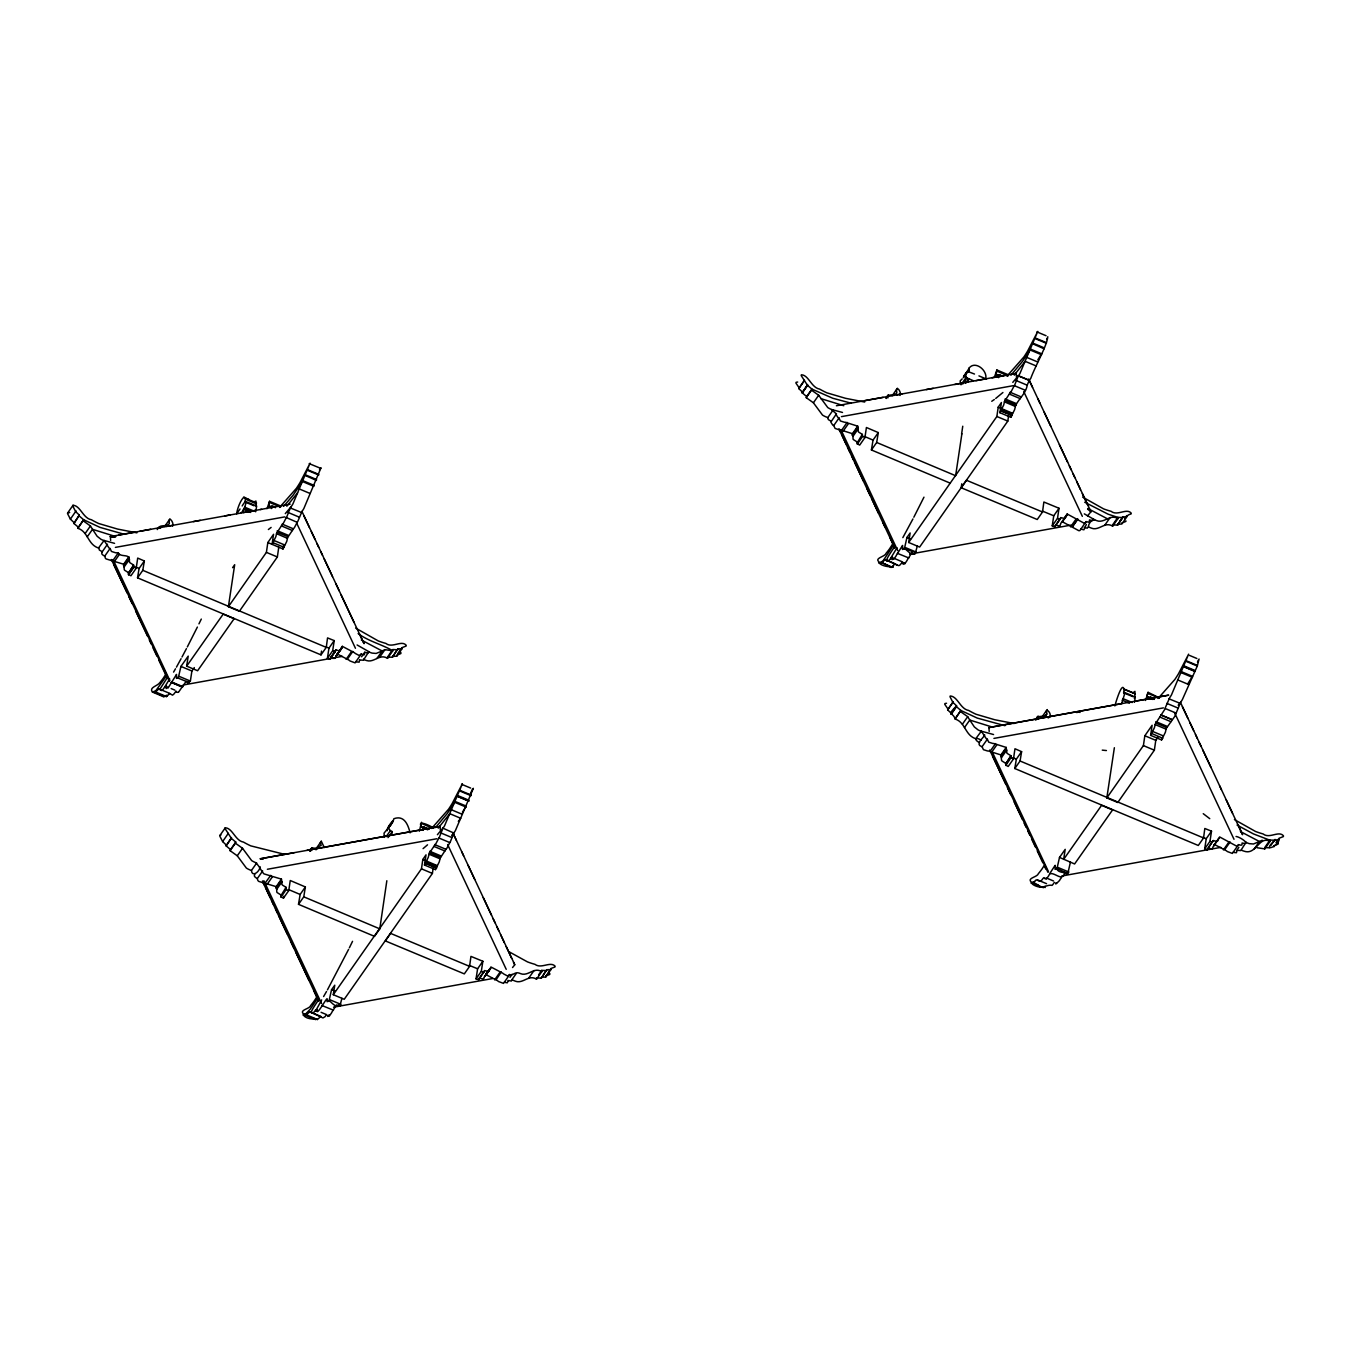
<?xml version="1.0" encoding="UTF-8"?>
<svg xmlns="http://www.w3.org/2000/svg" width="1351" height="1351" viewBox="0 0 1351 1351"><rect width="100%" height="100%" fill="white"/><g stroke="black" fill="none" stroke-linecap="round" stroke-linejoin="round"><path stroke-width="1.5" d="M319.478 469.895L321.031 467.733L303.874 508.483A14.878 3.496 -67.2 0 1 302.134 511.218L297.727 521.537A7.211 1.689 -67.2 0 1 297.271 522.161L294.298 527.853A18.678 4.391 -67.2 0 1 293.842 528.207L287.729 537.394A8.883 2.094 -67.2 0 0 287.459 538.222L286.834 541.126A13.071 3.074 -67.2 0 1 286.564 541.785L284.453 546.04M433.215 867.815L432.404 873.422L344.235 999.284L333.275 994.708L421.461 868.828L422.812 859.506L426.021 854.845L424.484 865.028L435.444 869.605L439.024 862.36A13.189 3.09 -67.3 0 0 439.311 861.702L439.869 859.304A14.912 3.496 -67.3 0 0 439.936 858.78A9.237 2.162 -67.3 0 1 440.105 858.223L446.37 848.681A18.83 4.425 -67.3 0 0 446.826 848.31L449.815 842.585A7.279 1.706 -67.3 0 0 450.271 841.96L453.852 833.043L442.908 828.163L439.328 837.367A7.279 1.706 -67.3 0 1 438.872 837.992L435.883 843.733A18.83 4.425 -67.3 0 1 435.41 844.088L429.263 853.342A8.967 2.111 -67.3 0 0 428.993 854.187L428.351 857.108A13.189 3.09 -67.3 0 1 428.081 857.767L426.038 861.82M516.116 973.699L511.911 979.711L513.718 980.522A14.878 9.829 35 0 0 517.281 981.687C524.104 982.549 529.356 974.544 536.533 979.188L536.465 977.904L541.346 978.124L546.767 969.714L550.955 969.545L550.803 968.566L554.94 966.978A1.942 1.283 35 0 0 555.025 966.066C550.245 961.085 541.16 969.207 534.945 964.327A64.223 42.405 35 0 1 527.481 961.895L509.479 951.999M1007.846 375.95L1007.829 374.582L996.886 369.988L996.126 374.835L997.004 376.068L999.149 374.599L998.609 377.655M1006.985 376.135L1023.94 356.9A64.848 15.233 -67.3 0 0 1027.604 351.108L1037.788 331.383L1019.87 373.619A15.266 3.58 -67.3 0 1 1018.418 375.781L1029.378 380.374L1018.299 375.814L1014.719 385.018A7.279 1.706 -67.3 0 1 1014.263 385.643L1011.274 391.385A18.83 4.425 -67.3 0 1 1010.818 391.739L1004.553 401.298A9.237 2.162 -67.3 0 0 1004.384 401.855A14.912 3.496 -67.3 0 1 1004.317 402.378L1003.759 404.776A13.189 3.09 -67.3 0 1 1003.489 405.435L1001.429 409.488L1012.389 414.081L1014.432 410.029A13.189 3.09 -67.3 0 0 1014.702 409.37L1015.26 406.972A14.912 3.496 -67.3 0 0 1015.344 406.448A9.237 2.162 -67.3 0 1 1015.513 405.891C1018.586 398.883 1025.629 393.783 1027.115 385.778A10.876 2.55 -67.3 0 0 1027.132 385.288L1029.259 380.391A15.266 3.58 -67.3 0 0 1030.83 378.212C1035.423 365.614 1046.974 345.907 1047.785 336.72M1084.701 502.234L1108.107 514.191L1117.868 517.382L1117.919 518.649C1110.742 514.022 1105.49 522.01 1098.684 521.165A14.878 9.829 35 0 1 1095.104 520C1092.537 517.332 1085.664 527.143 1089.835 527.498A14.878 9.829 35 0 0 1093.415 528.68C1100.221 529.524 1105.473 521.537 1112.65 526.164L1112.599 524.897L1117.615 525.049L1122.901 516.707C1127.308 517.737 1126.954 514.647 1131.057 513.954A1.942 1.283 35 0 0 1131.142 513.042C1126.447 507.79 1117.226 516.403 1111.079 511.303A64.223 42.405 35 0 1 1103.598 508.888L1082.641 497.084M1122.901 516.707L1117.615 525.049M1199.063 659.001L1197.29 666.043L1182.412 699.497A14.878 3.496 -67.2 0 1 1180.673 702.233L1174.762 716.435L1166.335 728.307A8.883 2.094 -67.2 0 0 1166.065 729.152L1165.44 732.039A13.071 3.074 -67.2 0 1 1165.17 732.698L1163.076 736.903A3.884 0.912 -67.2 0 0 1162.907 737.494L1161.573 739.943L1150.613 735.349L1152.116 725.284L1144.837 735.755L1143.402 745.6L1106.824 797.901L1117.767 802.494L1154.362 750.193L1155.78 740.348L1157.858 737.359M1279.279 839.224L1275.057 840.238C1261.023 852.38 1277.624 847.736 1279.279 839.224L1279.127 838.228L1283.315 836.624A1.959 1.3 35.1 0 0 1283.382 835.695C1278.654 830.392 1269.349 839.106 1263.134 833.955A64.848 42.81 35.1 0 1 1255.586 831.507L1234.426 819.584M363.554 659.153L363.841 659.474A15.266 10.082 35.1 0 0 366.847 660.622C374.193 662.851 379.867 653.31 387.501 658.342L387.973 657.076L392.381 657.278L397.802 648.868L402.024 648.7L401.872 647.703L406.043 646.099A1.959 1.3 35.1 0 0 406.127 645.17C401.382 639.867 392.077 648.564 385.862 643.414A64.848 42.81 35.1 0 1 378.314 640.965L355.668 628.08M1158.094 698.45L1174.897 679.418A64.223 15.097 -67.2 0 0 1178.528 673.693L1188.627 654.154L1171.469 694.904A14.878 3.496 -67.2 0 1 1169.73 697.64L1164.984 708.431L1175.927 713.024M279.539 507.436L296.342 488.386A64.223 15.097 -67.2 0 0 299.99 482.679L310.071 463.14L292.931 503.889A14.878 3.496 -67.2 0 1 291.191 506.625L288.202 512.654A10.149 2.381 -67.2 0 1 288.185 513.312L286.767 516.943A7.211 1.689 -67.2 0 1 286.328 517.568L283.355 523.259A18.678 4.391 -67.2 0 1 282.899 523.614L276.685 533.088A9.153 2.162 -67.2 0 0 276.516 533.645A14.793 3.479 -67.2 0 1 276.431 534.169L275.891 536.533A13.071 3.074 -67.2 0 1 275.604 537.191L272.041 544.385L273.561 534.287L267.836 542.545L266.4 552.373L228.403 606.683L239.363 611.277L277.36 556.967L278.779 547.138M1057.107 882.912L1059.539 880.497A18.678 4.391 -67.2 0 0 1060.113 879.383L1061.346 877.846M1145.547 700.477L1148.08 692.337L1159.09 697.707M421.596 823.451C451.437 837.029 411.582 814.011 422.458 827.859C424.197 826.356 424.366 828.095 423.032 830.257M1148.08 692.337C1144.804 700.291 1151.576 695.731 1150.089 699.176M915.286 553.302L917.295 546.108M1056.904 868.473L1067.797 873.709L1070.448 862.006M397.802 648.868L392.381 657.278M545.72 971.217L541.346 978.124M1213.147 846.435A14.912 9.845 35.1 0 1 1213.08 846.976L1212.252 848.783A13.189 8.697 35.1 0 1 1211.729 848.935L1207.946 848.073L1207.422 849.053A2.955 1.942 35.1 0 0 1207.22 849.593L1204.704 848.85L1209.972 841.352L1211.509 831.186L1204.822 828.484L1203.555 837.958L1198.286 845.473L1071.563 792.463L1014.804 768.516L1020.073 761.001L1021.609 751.663L1014.973 748.758L1013.47 758.941L1008.201 766.456L1005.769 765.105A2.955 1.942 35.1 0 0 1005.735 764.48L1010.835 755.699L1007.238 753.453A13.189 8.697 35.1 0 1 1006.833 752.929L1006.698 750.143A8.967 5.911 35.1 0 0 1006.394 749.4L1006.191 747.424L993.846 743.506A18.83 12.429 35.1 0 1 992.715 743.438L988.696 742.155L987.345 739.2A7.279 4.796 35.1 0 1 986.382 738.845L981.35 731.178L993.559 734.539M1010.936 756.695L1010.835 755.699M330.134 658.477A2.955 1.942 35.1 0 0 329.931 659.001L327.415 658.275L332.684 650.76L334.221 640.61L327.55 637.908L326.266 647.382L320.998 654.88L194.291 601.803L137.532 577.823L142.801 570.325L144.354 560.969L137.701 558.081L136.198 568.247L130.929 575.762L128.497 574.411A2.955 1.942 35.1 0 0 128.463 573.787L133.563 565.005L129.966 562.759A13.189 8.697 35.1 0 1 129.561 562.219L129.341 559.973A14.912 9.845 35.1 0 1 129.426 559.449A9.237 6.096 35.1 0 0 129.24 558.959C129.037 553.707 120.374 557.473 118.263 552.897L116.591 552.795A18.83 12.429 35.1 0 1 115.46 552.728L111.441 551.444L110.09 548.506A7.279 4.796 35.1 0 1 109.127 548.134L104.095 540.468L114.565 543.355M136.198 568.247L133.749 567.015A2.955 1.942 35.1 0 0 133.749 566.272L133.563 565.005M324.341 847.601L321.302 841.251L320.373 842.602L321.166 845.439L318.093 846.824L315.999 849.83M442.908 828.298L443.027 828.129A15.266 3.58 -67.3 0 0 444.479 825.968L462.397 783.732L452.213 803.457A64.848 15.233 -67.3 0 1 448.549 809.232L431.594 828.45M451.656 835.357L453.97 832.706A15.266 3.58 -67.3 0 0 455.422 830.561L473.357 788.325L472.175 789.609M1065.888 873.472L1066.007 873.894A13.071 3.074 -67.2 0 0 1066.192 873.911C1072.339 871.125 1059.471 874.773 1056.837 869.081M189.174 681.63L189.174 681.731A3.884 0.912 -67.2 0 1 189.241 682.154L190.373 681.073L191.893 671.008L194.308 667.58M341.921 998.321L339.861 1006.056C333.241 1008.201 329.475 997.393 327.28 1001.665A13.189 3.09 -67.3 0 1 327.094 1001.648L327.145 999.976A14.912 3.496 -67.3 0 1 327.246 999.436A9.237 2.162 -67.3 0 0 327.178 999.216C327.786 995.265 316.404 1017.202 316.928 1010.312A10.876 2.55 -67.3 0 1 317.097 1009.602L315.594 1011.021L321.673 999.909M339.861 1006.056L339.895 1004.418L338.274 1006.259A13.189 3.09 -67.3 0 1 338.054 1006.242L338.071 1004.806M915.235 553.842C908.784 555.987 904.849 545.129 902.704 549.452A13.189 3.09 -67.3 0 1 902.485 549.435L902.4 548.675M284.689 854.372L250.762 845.861A64.223 42.405 35 0 1 243.484 842.095C235.243 840.795 232.592 828.079 225.296 827.791A1.942 1.283 35 0 0 225.11 828.67L231.426 838.447L235.783 842.095L235.378 843.176L242.538 848.293L251.641 860.587A14.878 9.829 35 0 0 255.136 862.377C258.885 865.028 260.084 869.149 263.073 872.847A2.347 1.554 35 0 0 264.053 873.911L281.447 879.129L281.768 881.342A9.153 6.046 35 0 1 281.954 881.831A14.793 9.761 35 0 0 281.852 882.355L281.954 884.415A13.071 8.63 35 0 0 282.494 885.108L286.04 887.337L280.856 895.797A3.884 2.567 35 0 1 281.025 896.321A2.162 1.419 35 0 1 280.974 896.963L283.49 898.094L288.759 890.579L290.262 880.514L305.377 886.948L303.772 896.828L298.503 904.326L374.514 936.361L379.783 928.846L386.842 880.734M286.04 887.337L286.125 888.283A3.884 2.567 35 0 1 286.294 888.806L286.311 889.026A2.178 1.435 35 0 1 286.243 889.448L281.025 897.064M864.691 402.041L845.54 398.309L826.88 392.837A64.223 42.405 35 0 1 819.618 389.088C811.377 387.771 808.709 375.054 801.43 374.784A1.942 1.283 35 0 0 801.244 375.646L807.543 385.423L811.917 389.088L811.512 390.152L818.672 395.269L827.775 407.563A14.878 9.829 35 0 0 831.253 409.353L836.387 413.93A10.149 6.704 35 0 0 836.083 414.622L838.076 417.662A7.211 4.762 35 0 0 839.022 418.016L840.373 420.955L844.358 422.221A18.678 12.328 35 0 0 845.473 422.289L857.716 426.173L858.037 428.385A9.153 6.046 35 0 1 858.206 428.875A14.793 9.761 35 0 0 858.121 429.398L858.341 431.628A13.071 8.63 35 0 0 858.763 432.151L862.31 434.38L857.159 442.892M862.31 434.38L862.495 435.63A2.922 1.925 35 0 1 862.529 436.255L864.927 437.589L859.675 445.104L857.26 443.77A2.922 1.925 35 0 0 857.226 443.145M1150.613 735.349L1151.964 732.901A3.884 0.912 -67.2 0 1 1152.133 732.31L1154.227 728.105A13.071 3.074 -67.2 0 0 1154.497 727.446L1155.054 725.082A14.793 3.479 -67.2 0 0 1155.122 724.558A9.153 2.162 -67.2 0 1 1155.291 724.018L1164.765 709.393M236.729 513.819C236.932 508.229 243.4 493.453 245.51 498.266L256.454 502.859L255.981 506.085M357.103 644.967L368.823 651.655L367.793 653.04L364.753 652.263L364.348 654.711L362.22 654.424A7.279 4.796 35.1 0 1 361.274 653.985L359.248 655.522L355.347 653.479A18.83 12.429 35.1 0 1 354.317 652.651L342.327 646.352L335.707 656.89M546.767 970.542L541.734 970.39L541.785 971.673C534.608 967.029 529.356 975.034 522.55 974.172A14.878 9.829 35 0 1 518.97 973.007C515.356 971.791 513.785 974.763 510.627 974.966A7.211 4.762 35 0 1 509.682 974.527L507.672 976.047L503.805 974.02A18.678 12.328 35 0 1 502.792 973.21L490.903 966.961L490.177 968.532A8.883 5.86 35 0 0 489.704 968.954L488.978 971.234A13.071 8.63 35 0 1 488.302 971.42L484.536 970.575L478.811 979.002A2.922 1.925 35 0 0 478.558 979.576L476.059 978.867L477.595 968.785L482.847 961.27L470.942 956.39L469.591 966.37L464.322 973.885L385.339 940.904L390.608 933.389L469.591 966.37M1093.55 519.291L1092.52 520.659L1089.514 519.899L1089.176 522.263L1086.052 521.604L1085.14 522.972A2.347 1.554 35 0 1 1083.992 523.124L1067.172 514.005L1066.446 515.575A8.883 5.86 35 0 0 1065.973 515.981L1065.247 518.26A13.071 8.63 35 0 1 1064.571 518.463L1060.805 517.619L1055.334 525.775A3.884 2.567 35 0 0 1054.911 526.231L1054.844 526.417A2.178 1.435 35 0 0 1054.776 526.839L1052.243 525.843L1053.746 515.778L1059.015 508.263L1043.867 502.015L1042.516 511.995L1037.247 519.51L961.186 487.762L961.794 483.776M332.684 650.76L335.2 651.503A2.955 1.942 35.1 0 1 335.403 650.962L335.926 650L339.709 650.844A13.189 8.697 35.1 0 0 340.232 650.709L341.06 648.902A14.912 9.845 35.1 0 0 341.127 648.362A9.237 6.096 35.1 0 1 341.431 648.075L342.327 646.352M1132.746 696.626L1123.61 692.81L1124.167 689.111L1135.11 693.705L1134.57 697.403M177.116 692.32L178.011 692.303M245.51 498.266L244.953 501.947M287.442 538.34L276.516 533.645M424.484 865.028L425.869 862.36M320.998 654.88L321.521 651.098M187.417 681.546L187.401 682.964A13.071 3.074 -67.2 0 0 187.569 682.981L188.92 681.512M902.468 548.253L902.536 547.763A14.912 3.496 -67.3 0 1 902.62 547.223A9.237 2.162 -67.3 0 0 902.552 547.003L902.569 545.449L896.54 554.991A18.83 4.425 -67.3 0 1 895.966 556.105L893.72 559.365L893.535 558.233A7.279 1.706 -67.3 0 1 893.062 558.824L892.167 559.635L892.521 557.203L890.968 558.824L891.052 557.591L897.047 547.712M1008.623 415.5L1007.812 421.09L919.626 547.071L908.666 542.477L996.869 416.496L998.203 407.175L1001.412 402.514L999.892 412.697L1010.835 417.273L1012.304 414.318M864.927 437.589L866.413 427.507L878.302 432.59L876.681 442.469L871.412 449.967L950.361 483.219M913.36 553.268L913.428 554.028A13.189 3.09 -67.3 0 0 913.614 554.045L914.323 553.37M328.901 1001.479L331.569 989.675L334.761 985.2L333.275 994.708M904.292 549.249L906.943 537.462L910.135 532.986L908.666 542.477M1006.191 747.424L1000.922 754.939L1001.243 757.168A9.237 6.096 35.1 0 1 1001.429 757.658A14.912 9.845 35.1 0 0 1001.327 758.181L1001.564 760.427A13.189 8.697 35.1 0 0 1001.969 760.968L1005.566 763.214M1056.854 869.115L1059.505 857.412L1065.196 849.357L1063.659 859.371L1101.605 805.331L1112.565 809.925L1074.602 863.965L1059.505 857.412M1114.372 747.728L1106.824 797.901M1213.806 845.895L1219.615 836.928L1236.537 846.081A2.432 1.604 35.1 0 0 1237.651 845.912C1238.158 843.075 1242.464 847.246 1242.126 843.666A10.876 7.194 35.1 0 0 1242.059 843.007C1251.634 845.371 1240.758 837.029 1236.047 836.472M128.294 572.52L124.697 570.274A13.189 8.697 35.1 0 1 124.292 569.734L124.072 567.488A14.912 9.845 35.1 0 1 124.157 566.947A9.237 6.096 35.1 0 0 123.971 566.474L123.667 564.228L128.936 556.73M176.339 675.703L176.525 674.419L168.014 688.098L167.524 687.051L166.173 688.537L166.511 686.122L164.298 687.642A14.878 3.496 -67.2 0 1 162.644 689.753L161.529 690.547L158.878 688.841L155.585 691.982L166.545 696.576L169.736 693.519M189.208 682.627L178.231 678.151L180.933 666.415L188.211 656.113L186.658 666.144L197.601 670.738L234.145 618.707L223.202 614.114L186.658 666.144M228.403 606.683L234.686 564.701L232.608 567.673M242.994 512.468L243.45 509.378L250.746 512.451M255.964 503.248L255.947 501.018L254.478 501.761M267.836 542.545L283.001 548.979L283.609 544.926M280.788 894.852L277.225 892.623A13.071 8.63 35 0 1 276.803 892.099L276.668 889.448A8.883 5.86 35 0 0 276.381 888.603L276.195 886.644L281.447 879.129M283.49 898.094L283.761 896.27M387.197 830.713C387.365 825.123 399.237 813.336 389.02 826.998M393.225 820.986L393.833 818.74C405.013 814.569 408.407 826.39 410.113 832.858M391.739 834.834L392.229 831.625C384.258 827.656 393.073 824.87 392.871 820.834M435.444 869.605L436.052 865.535M857.041 441.895L853.494 439.666A13.071 8.63 35 0 1 853.072 439.143L852.954 436.373A8.883 5.86 35 0 0 852.65 435.647L852.447 433.688L857.716 426.173M963.618 377.655L969.241 367.911C975.321 360.345 987.75 370.478 985.723 378.922M965.306 374.582L965.121 375.848L963.972 375.426M968.667 371.593L969.241 367.911M968.245 381.843L968.701 378.753L965.543 383.262M961.574 434.195L962.756 426.224M961.895 433.739L955.63 475.721L876.681 442.469M1010.835 417.273L1011.46 413.203M1052.243 525.843L1057.512 518.345L1059.015 508.263M1121.685 703.364L1124.471 694.414L1123.66 692.742M1135.11 693.705L1123.998 689.365C1122.242 680.836 1115.74 702.436 1114.862 705.931M1134.941 693.958L1134.941 691.374L1132.898 692.86M1161.573 739.943L1161.843 738.119M327.415 658.275L328.952 648.125L334.221 640.61M476.059 978.867L481.328 971.352L482.847 961.27M1204.704 848.85L1206.24 838.701L1211.509 831.186M335.622 657.312L334.964 658.207A13.189 8.697 35.1 0 1 334.44 658.359L330.269 658.309M309.953 851.13C310.494 845.304 316.32 850.387 318.093 846.824M900.053 395.438C901.674 393.529 897.942 386.2 896.507 389.595L896.811 393.006C894.311 396.485 884.652 393.428 887.995 397.836M1048.19 717.989L1049.828 716.857C1052.074 712.669 1044.222 706.455 1047.059 713.801L1046.552 714.409C1044.053 717.888 1033.971 714.882 1037.821 719.357M298.503 904.326L300.125 894.463L305.377 886.948M871.412 449.967L873.033 440.105L878.302 432.59M1014.804 768.516L1016.34 759.161L1021.609 751.663M137.532 577.823L139.085 568.484L144.354 560.969M327.803 1015.277L327.82 1016.459L328.631 1015.597A7.279 1.706 -67.3 0 0 329.104 1014.905L329.289 1016.155L331.535 1012.895A18.83 4.425 -67.3 0 0 332.11 1011.781L336.602 1004.874M484.334 977.246L484.367 976.993A14.793 9.761 35 0 0 484.435 976.469A9.153 6.046 35 0 1 484.739 976.182L484.908 976.047M267.025 508.668L269.541 501.322L280.484 505.916M994.336 377.419L996.886 369.988M1055.84 882.862L1055.84 884.01L1056.668 883.182M484.283 977.482L483.709 978.732A13.071 8.63 35 0 1 483.033 978.935L479.284 978.09M320.846 1016.476L317.384 1019.515L304.853 1014.145L304.684 1015.006L310.291 1009.113L318.38 996.97M437.048 866.227L425.953 862.073M1012.119 415.078L1001.091 410.924L1001.344 409.725M165.869 676.699L155.872 690.648L152.494 692.084L163.37 696.66L166.832 695.225L166.545 696.576M317.384 1019.515C317.147 1018.147 307.623 1020.765 303.232 1015.023L303.502 1013.942C298.959 1009.856 309.835 1009.011 310.696 1005.499A64.848 15.233 -67.3 0 0 314.158 1001.057L316.945 996.751M893.737 544.791L881.798 562.759L892.741 567.336L893.045 566.001L891.052 567.471C873.422 556.595 877.61 566.711 890.833 566.761M1054.405 882.355L1053.78 883.25A14.878 3.496 -67.2 0 1 1052.142 885.361C1045.758 884.078 1042.837 890.9 1034.14 882.997L1034.427 881.663C1026.54 882.642 1038.767 888.654 1043.411 886.881M1044.424 886.948L1043.496 886.965M276.668 889.448L281.954 881.831M178.231 678.151L178.298 677.56A3.884 0.912 -67.2 0 0 178.248 677.29L176.677 678.388A13.071 3.074 -67.2 0 1 176.457 678.371L176.593 676.175A8.883 2.094 -67.2 0 0 176.491 675.855L176.441 675.77M425.683 863.255L436.626 867.849M903.262 562.708L903.127 564.228L904.005 563.401A7.279 1.706 -67.3 0 0 904.478 562.708L904.68 563.958L906.909 560.699A18.83 4.425 -67.3 0 0 907.484 559.584L912.668 551.461M155.585 691.982L155.872 690.648M272.429 507.655L268.781 506.135L269.541 501.322M306.711 1013.571L306.424 1014.922L309.751 1011.764L320.694 1016.34M1045.083 887.59L1045.167 886.408M1219.413 838.295L1218.72 838.65A9.237 6.096 35.1 0 0 1218.416 838.92A14.912 9.845 35.1 0 1 1218.349 839.478L1217.521 841.285A13.189 8.697 35.1 0 1 1216.998 841.42L1213.215 840.575L1207.102 849.863M1060.805 517.619L1060.484 518.396A3.884 2.567 35 0 0 1060.18 518.733A2.162 1.419 35 0 0 1060.045 519.324L1054.692 526.89M152.427 692.067C148.728 687.338 157.392 686.224 159.806 682.643A64.223 15.097 -67.2 0 0 163.251 678.253L166.004 673.98M163.37 696.66L162.373 695.157M878.606 562.86L878.876 561.796C874.232 557.98 885.277 556.696 886.053 553.319A64.848 15.233 -67.3 0 0 889.532 548.878L893.315 542.984M1030.965 883.098L1031.235 882.034C1026.726 877.998 1037.5 877.137 1038.362 873.658A64.223 15.097 -67.2 0 0 1041.807 869.267L1044.559 864.995M284.369 546.328L283.001 548.979M297.22 522.347L286.328 517.568M104.095 540.468L98.471 548.033A15.266 10.082 35.1 0 1 95.516 546.665C87.849 542.241 87.156 531.213 77.936 528.325L77.885 526.839L73.832 523.361L79.337 515.119L75.656 511.624L72.853 506.169A1.959 1.3 35.1 0 1 73.038 505.274C80.401 505.561 83.07 518.412 91.395 519.73A64.848 42.81 35.1 0 0 98.724 523.529L117.571 529.068L136.907 532.851M79.337 515.119L73.95 523.546M231.528 837.536L226.056 845.777L230.531 849.61L230.109 850.691L237.269 855.791L246.389 868.085A14.878 9.829 35 0 0 249.867 869.875L251.438 870.483L256.707 862.968M807.662 384.511L802.173 392.769L806.648 396.586L806.243 397.667L813.403 402.784L822.506 415.078A14.878 9.829 35 0 0 825.985 416.868L827.808 417.577L833.077 410.062M1014.145 723.528L994.809 719.762L975.979 714.24A64.848 42.81 35.1 0 1 968.633 710.44C960.325 709.123 957.623 696.272 950.26 696.001A1.959 1.3 35.1 0 0 950.074 696.88L952.894 702.351L956.576 705.83C946.274 716.385 952.776 711.437 955.191 719.053C964.394 721.924 965.104 732.951 972.771 737.376A15.266 10.082 35.1 0 0 975.743 738.744L981.35 731.178M956.576 705.83L951.087 714.088M1240.809 850.556L1236.756 850.319L1238.867 847.313M1134.468 702.317L1135.296 696.863L1134.148 697.994M273.189 542.747L284.132 547.341M361.274 653.985L355.093 662.868L350.078 660.994A18.83 12.429 35.1 0 1 349.048 660.166L337.058 653.867M478.44 979.863L483.81 972.196A2.922 1.925 35 0 1 484.03 971.538M335.149 651.722L329.813 659.288M1086.052 521.604L1080.023 530.386A2.347 1.554 35 0 1 1078.723 530.639L1062.46 521.824M1162.738 738.271L1151.846 733.559M241.154 512.671C244.48 511.32 249.378 493.875 242.167 505.95M255.677 511.793L256.673 506.085L245.477 501.424M271.399 508.55L271.771 505.882L275.435 507.419M955.191 719.053L960.865 710.457L956.356 706.573M77.936 528.325L83.627 519.73L79.101 515.862M251.438 870.483C251.961 877.559 259.696 871.868 260.101 866.7M78.307 527.38L83.627 519.73L100.008 527.397L124.039 534.219M421.512 822.269L419.367 831.237M1158.516 698.197L1159.04 696.93M1198.405 660.031L1197.476 662.21M1046.62 339.473L1047.194 338.155M471.803 790.504L470.469 793.628M172.607 526.198C174.262 524.272 170.479 516.876 169.027 520.287L169.331 523.749C166.815 527.093 158.016 524.441 160.077 528.055M123.667 564.228L106.172 558.959A2.432 1.604 35.1 0 1 105.243 557.929C105.699 555.075 100.599 555.447 101.916 552.407A10.876 7.194 35.1 0 1 102.169 551.884L107.506 544.217M836.472 413.778L830.831 422.137L832.807 425.177A7.211 4.762 35 0 0 833.753 425.531L835.104 428.453L839.089 429.736A18.678 12.328 35 0 0 840.204 429.804L852.447 433.688M984.761 734.927C984.102 737.224 975.084 743.996 981.113 746.343A7.279 4.796 35.1 0 0 982.076 746.715L983.427 749.67L987.446 750.953A18.83 12.429 35.1 0 0 988.577 751.021L1000.922 754.939M198.952 623.858L201.299 619.079M349.385 947.777L352.543 941.326M254.832 874.215C252.536 877.458 258.109 877.525 257.821 880.362A2.347 1.554 35 0 0 258.784 881.409L276.195 886.644M197.381 627.067L187.333 646.926M348.592 949.381L327.466 989.827M923.966 497.168L913.833 517.23M186.083 681.394L178.433 692.337M181.997 657.025L186.455 648.615M912.938 518.936L902.84 537.63M98.826 547.982L99.332 550.009L102.237 551.732M437.15 865.586L422.812 859.506M827.808 417.577L828.315 419.587L831.203 421.292M176.457 667.124L181.068 658.714M74.069 522.617L70.387 519.139L67.584 513.667A1.959 1.3 35.1 0 1 67.77 512.789L73.038 505.274M226.276 845.034L222.628 841.589L219.841 836.185A1.942 1.283 35 0 1 220.027 835.306L225.296 827.791M802.393 392.026L798.762 388.564L804.436 380.306M951.307 713.345L947.625 709.849L953.316 701.591M1064.588 872.543C1063.017 883.554 1052.513 869.622 1049.17 874.789A18.678 4.391 -67.2 0 1 1048.596 875.904L1046.366 879.129L1046.181 878.015A7.211 1.689 -67.2 0 1 1045.708 878.589C1044.323 879.822 1044.998 875.769 1042.837 878.657A14.878 3.496 -67.2 0 1 1041.182 880.768C1038.598 882.811 1036.099 876.495 1034.14 882.997M173.57 672.106L175.495 668.779M323.598 996.548L326.503 991.516M509.682 974.527L503.518 983.393L498.536 981.535A18.678 12.328 35 0 1 497.54 980.708L485.634 974.476L487.745 971.47M1238.546 844.544L1232.365 853.427L1227.367 851.552A18.83 12.429 35.1 0 1 1226.336 850.725L1214.346 844.426L1213.992 845.794M164.518 687.321L169.669 678.81M318.701 999.588C317.265 1002.121 306.187 1016.915 314.074 1012.119A15.266 3.58 -67.3 0 0 315.492 1010.176L315.61 1010.024M895.122 545.703C894.43 547.51 880.531 566.069 889.448 559.939A15.266 3.58 -67.3 0 0 890.866 557.997L890.985 557.828M462.414 812.171L466.23 806.108L455.27 801.515L447.232 813.555L435.579 827.521M1037.804 359.822L1041.621 353.759L1030.661 349.166L1022.623 361.224L1010.97 375.19M1187.749 683.809L1192.511 676.344L1181.568 671.751M159.688 689.5L166.967 678.168M237.185 513.042L240.022 508.989M222.628 841.589L228.302 833.331M226.157 845.962L231.308 838.262M230.531 849.61L235.783 842.095M230.109 850.691L235.378 843.176M237.269 855.791L242.538 848.293M257.399 878.454L262.668 870.939M265.37 882.777L270.74 875.33M267.025 884.466L272.294 876.968M275.992 887.928L281.261 880.43M309.987 850.877L312.098 847.871M310.375 850.91L312.486 847.904M321.302 841.251L315.847 849.002M391.3 824.262L384.022 833.179L384.444 837.4M386.15 836.674L390.355 830.662M388.007 837.637L392.229 831.625M451.724 837.485L440.781 832.908M798.762 388.564L804.031 381.066M802.173 392.769L807.442 385.255M802.274 392.938L807.543 385.423M806.648 396.586L811.917 389.088L832.773 398.258L851.181 403.189M806.243 397.667L811.512 390.152M813.403 402.784L818.672 395.269M833.753 425.531L839.022 418.016M841.859 429.905L847.128 422.39M843.007 431.357L848.276 423.842M852.245 435.039L857.513 427.524M852.38 435.14L857.649 427.642M852.954 436.373L858.206 428.875M886.087 398.123L888.232 394.864M886.239 398.477L888.35 395.471M857.294 444.107L862.512 436.491M485.499 974.966L489.704 968.954M485.279 975.81L490.548 968.312M485.431 975.827L490.7 968.312M892.167 395.742L897.419 388.227M494.618 979.88L499.887 972.365M496.172 979.559L501.305 971.977M509.986 977.313L512.08 974.307M528.781 978.04L534.033 970.525M538.576 974.898L541.734 970.39M536.533 979.188L541.785 971.673M963.28 377.385L967.485 371.373L974.493 374.041M967.232 372.842L969.326 369.836M541.515 977.229L545.686 977.06L549.739 970.069M545.686 977.06L550.955 969.545M967.485 371.373L965.374 373.45L966.286 377.233L961.017 384.748L960.122 380.948L962.216 378.888M962.807 383.988L967.012 377.976L966.286 377.233M999.892 412.697L1001.091 410.924L1012 415.635M961.186 487.762L966.455 480.247L1042.516 511.995M1065.061 517.011L1067.172 514.005M1065.973 515.981L1060.704 523.496A14.793 9.761 35 0 1 1060.636 524.036L1059.978 525.775A13.071 8.63 35 0 1 1059.302 525.978L1055.553 525.134M1062.764 521.3L1066.969 515.288M1070.6 526.839L1075.869 519.324M1072.424 526.62L1077.693 519.105M1072.542 526.637L1077.794 519.122M1080.783 529.119L1083.907 529.778L1086.356 524.391M1104.898 525.015L1110.167 517.501M1112.599 524.897L1117.868 517.382L1122.884 517.534L1117.48 525.117M1112.65 526.164L1117.919 518.649M1124.826 518.548L1126.92 515.542M1117.632 524.222L1121.82 524.036L1127.072 516.521M70.387 519.139L76.078 510.881M85.164 533.493L90.433 525.978L83.205 520.81M87.241 536.837L92.51 529.322L90.433 525.978M104.821 556.004L110.09 548.506M112.994 560.412L118.263 552.897M114.143 561.881L119.412 554.383M123.465 565.596L128.733 558.098L123.6 565.714M124.157 566.947L129.426 559.449M157.223 529.575L159.334 526.569M128.244 573.145L133.513 565.63M128.48 574.648L133.749 567.133L128.531 574.749M164.687 526.434L169.956 518.919M330.657 657.498L335.926 650M330.522 658.089L335.791 650.574M335.859 655.86A8.967 5.911 35.1 0 1 336.331 655.438L341.972 647.703M342.124 647.72L336.703 655.218M346.126 659.322L351.395 651.807M347.562 658.933L352.831 651.418M361.595 656.772L364.753 652.263M368.823 651.655L363.385 660.251L360.075 659.997M376.895 658.494L382.164 650.979L384.951 649.662L392.769 650.827C383.279 644.9 368.215 641.218 358.133 633.535M379.665 657.177L384.951 649.662M387.45 657.211L391.655 651.047M387.501 658.342L392.769 650.827M397.65 653.715L401.872 647.703M392.533 656.383L396.755 656.198L402.024 648.7M947.625 709.849L952.894 702.351M951.188 714.257L956.457 706.759M955.596 717.955L960.865 710.457L977.263 718.09L1004.924 725.69M962.419 724.204L967.688 716.689L960.46 711.538M964.496 727.547L969.765 720.049L967.688 716.689M982.076 746.715L987.345 739.2M990.249 751.122L995.518 743.607M991.398 752.591L996.666 745.077M1005.988 748.792L1000.855 756.408L1006.123 748.893M1001.429 757.658L1006.698 750.143M1035.795 719.272L1037.906 716.266M1035.744 719.526L1038.277 716.3M1035.812 720.1L1038.007 716.891M1005.516 763.839L1010.784 756.324M1005.803 765.443L1011.038 757.59A2.955 1.942 35.1 0 0 1011.021 756.965M1041.908 717.094L1047.177 709.579M1044.458 717.415L1046.552 714.409M1208.993 846.57L1213.215 840.575M1214.194 844.932L1217.369 840.423M1223.415 849.88L1228.684 842.365M1224.833 849.492L1230.102 841.994M1246.095 842.197L1241.113 850.032A15.266 10.082 35.1 0 0 1244.119 851.181C1256.362 855.504 1258.862 835.408 1270.041 841.369L1269.991 840.238L1253.373 833.888L1237.077 825.073M1254.184 849.036L1259.453 841.521L1262.222 840.204M1264.705 847.601L1269.974 840.086L1275.057 840.238M1256.954 847.719L1264.772 848.884L1270.041 841.369M1270.852 845.405L1275.074 839.393M1275.969 842.737L1278.08 839.731M1179.93 703.263L1168.987 698.822M458.327 821.408L460.725 818.284L449.782 813.69L438.231 828.129M297.575 492.811L286.817 506.22M282.224 524.137L293.167 528.731M512.536 967.536L514.815 964.749L453.564 834.31M1087.538 515.913L1090.949 511.725L1028.803 379.411M1014.753 374.43L1025.173 361.342L1036.133 365.935M437.403 834.698L442.908 828.163M1012.794 382.367L1018.299 375.814M285.297 513.616L290.955 506.946M1178.19 705.222L1180.453 702.554M283.609 506.338L292.897 495.496L303.012 480.736L313.972 485.33M902.654 562.86L901.894 562.624A15.266 3.58 -67.3 0 1 900.391 564.515C897.942 568.298 894.7 560.175 892.741 567.336M894.244 563.401L885.108 559.584L881.798 562.759M1213.08 841.149L1212.691 841.538A2.955 1.942 35.1 0 0 1212.489 842.078L1209.972 841.352M423.083 848.631L427.524 844.814M1002.915 392.499L995.721 398.444M309.227 463.646L320.271 468.172M1014.314 375.088L1016.273 373.433L1016.509 377.25M176.373 692.084L176.002 691.104L175.242 692.236A14.878 3.496 -67.2 0 1 173.587 694.346L172.472 695.14L170.26 693.806M220.027 835.306L220.905 835.036M965.61 373.771L966.522 373.045M67.77 512.789L69.661 512.553M268.376 529.524L271.112 527.414M483.776 972.298L481.328 971.352M880.092 562.877L882.085 561.408M991.752 401.281L994.336 399.508M389.476 825.647L387.602 828.332M1060.045 519.324L1057.512 518.345M303.316 1015.023L304.853 1014.145M397.65 649.78L392.719 649.544M545.534 976.081L549.671 974.493A1.942 1.283 35 0 0 549.756 973.581L549.215 972.788M1121.803 523.006L1125.805 521.469A1.942 1.283 35 0 0 1125.94 520.895M260.169 509.547L261.604 509.293M224.638 515.964L229.906 515.001M118.82 535.064L134.627 532.21M150.721 529.288L139.913 531.247M166.578 526.434L171.847 525.488M965.34 382.569L966.573 382.35M110.647 540.4L110.343 536.533L113.771 535.975M193.429 521.587L200.252 520.355M115.122 537.039L110.427 536.583L290.161 504.143M836.404 405.756L1016.205 373.366L1012.929 374.024M243.484 512.553L256.318 510.256M883.081 397.363L864.961 400.622M115.392 547.391L284.875 516.876M841.437 416.632L1012.98 385.727M183.111 685.025L342.259 656.366M909.662 554.163L1070.87 525.134M263.327 859.067L260.27 858.78L440.071 826.39L440.375 830.257M989.202 731.415L988.898 727.547L1168.699 695.157L1134.857 701.27M260.27 858.78L294.146 852.684M306.947 850.37L440.156 826.44M1122.039 703.567L988.966 727.598M267.38 869.267L436.863 838.751M993.931 738.406L1163.414 707.89M333.545 1007.187L492.676 978.529M1061.65 876.039L1220.797 847.381M901.961 393.968L896.676 394.914M1007.88 374.936L992.039 377.773M954.785 384.478L960.071 383.532M975.912 380.678L986.754 378.719M926.347 389.578L933.186 388.362M160.077 527.616L161.309 527.397M797.681 382.046L796.161 382.282A1.942 1.283 35 0 0 795.975 383.16L799.167 387.821M946.544 703.263L944.991 703.516A1.959 1.3 35.1 0 0 944.805 704.395L948.047 709.106M1265.245 847.617L1269.636 847.82M268.781 506.135C270.234 508.719 272.21 504.413 275.384 507.672M110.343 536.533L114.514 536.938M1102.264 750.143L1106.418 750.548M1080.091 712.45L1077.811 711.69L1076.899 712.653M1049.997 873.151L1055.148 865.332L1054.945 866.7A8.883 2.094 -67.2 0 1 1055.199 867.106L1055.063 869.301A13.071 3.074 -67.2 0 0 1055.232 869.318L1056.87 868.22M843.784 405.722L820.716 398.579M831.726 409.556L842.5 412.46M981.316 740.128C973.632 735.89 975.067 740.99 979.492 742.442M993.103 727.328L969.765 720.049L974.375 726.956L978.04 729.861A15.266 10.082 35.1 0 0 981.012 731.229L981.265 731.347M115.865 536.617L92.51 529.322L97.12 536.246L100.785 539.15A15.266 10.082 35.1 0 0 103.757 540.518L103.993 540.636M314.023 1018.401L313.145 1017.928M288.759 890.579L286.294 889.566M1246.129 842.416L1246.382 842.517A15.266 10.082 35.1 0 0 1249.388 843.666L1253.441 843.987L1259.453 841.521L1240.387 831.507M368.857 651.874L369.11 651.976A15.266 10.082 35.1 0 0 372.116 653.107L376.152 653.445L382.164 650.979L361.325 639.969M1202.897 837.35L1206.24 838.701M325.625 646.774L328.952 648.125M469.084 965.289L477.595 968.785M1042.381 511.083L1053.746 515.778M1203.555 837.958L1020.073 761.001M326.266 647.382L142.801 570.325M1036.926 331.907L1046.062 335.724M1035.474 338.071L1046.434 342.664M1035.491 338.746L1046.434 343.34M1033.312 343.289L1044.272 347.882M1033.245 344.015L1044.12 348.811M1030.61 350.179L1041.553 354.773M1026.692 357.356L1037.636 361.95M996.97 371.17L1007.914 375.764M1016.172 380.56L1027.132 385.153M998.98 374.717L1002.797 376.118M999.115 374.852L1002.763 376.372M996.059 374.345L999.706 375.865M996.987 375.021L1000.635 376.541M996.126 374.835L999.774 376.372M1014.263 385.643L1025.223 390.236M978.951 375.899L984.845 378.381M1010.143 392.263L1021.086 396.856M1009.383 394.087L1020.326 398.68M973.514 380.779L967.012 377.976M1005.144 398.917L1016.104 403.493M1004.941 400.284L1015.901 404.861M1004.874 400.42L1015.817 405.013M1004.384 401.855L1015.344 406.448M998.203 407.175L1012.558 413.254M996.869 416.496L1007.812 421.09M1084.245 527.397L1087.251 528.173L1088.281 526.806M1189.589 655.438L1196.885 658.494M906.943 537.462L910.591 538.998M1186.33 660.791L1197.273 665.367M1186.33 661.45L1197.29 666.043M905.44 547.611L916.4 552.187M906.082 548.962L911.553 551.242M1184.185 665.942L1195.145 670.535M1184.118 666.651L1195.078 671.244M1184.05 666.87L1194.993 671.464M897.385 553.336L908.818 557.963M1181.5 672.781L1192.443 677.358M895.358 558.892L902.654 561.948M1177.616 679.874L1188.559 684.467M896.878 564.836L885.108 559.584M1148.164 693.519L1159.107 698.112M1166.876 703.381L1177.819 707.975M1150.174 697.032L1153.974 698.433M1150.292 697.167L1153.94 698.687M1150.157 697.572L1154.345 699.396M1147.252 696.66L1153.855 699.328M1147.337 697.15L1152.808 699.446M1124.066 692.286L1133.202 696.12M1123.103 698.687L1132.239 702.52M1160.948 714.915L1171.891 719.492M1160.881 715.017L1171.824 719.593M1122.174 700.156L1129.47 703.212M1159.935 717.094L1170.878 721.67M1155.882 721.637L1166.825 726.23M1155.679 722.937L1166.639 727.53M1155.122 724.558L1166.065 729.152M1152.352 731.313L1163.312 735.89M1144.837 735.755L1155.78 740.348M1143.402 745.6L1154.362 750.193M1013.47 758.941L1011.021 757.827M307.792 469.76L318.735 474.353M307.792 470.435L318.735 475.028M305.647 474.927L316.59 479.521M305.579 475.636L316.455 480.432M302.962 481.75L313.905 486.343M299.078 488.859L310.021 493.453M290.313 507.959L301.273 512.401M269.626 502.504L280.569 507.098M288.219 512.519L299.162 517.112M268.714 505.629L272.362 507.165M243.535 497.168L249.006 499.465M246.794 499.752L255.913 503.585M246.777 502.707L254.089 505.764M244.717 507.199L253.853 511.033M244.278 508.145L251.59 511.202M281.464 525.927L292.407 530.521M277.259 530.723L288.219 535.3M276.989 532.21L288.016 536.668M1058.002 867.477L1068.945 872.07M273.746 540.383L284.689 544.977M1048.004 878.674L1053.476 880.97M266.4 552.373L277.36 556.967M1037.416 879.856L1046.552 883.689M1033.059 882.794L1038.531 885.091M1032.417 883.081L1043.394 887.708M180.933 666.415L191.893 671.008M461.535 784.255L470.672 788.072M460.083 790.419L471.043 795.013M460.1 791.112L471.043 795.688M179.43 676.479L190.373 681.073M457.921 795.638L468.881 800.231M457.854 796.364L468.814 800.957M457.786 796.566L468.729 801.16M171.999 682.12L182.942 686.713M171.324 682.339L182.284 686.933M171.29 682.39L182.233 686.984M455.203 802.528L466.163 807.121M171.172 688.571L174.819 690.108M451.285 809.705L462.245 814.298M158.878 688.841L169.821 693.435M153.862 692.067L164.856 696.694M429.246 829.176L423.606 827.015L427.389 828.67M423.589 827.555L427.794 829.379M420.685 826.626L426.156 828.923M424.079 828.247L427.727 829.784M438.872 837.992L449.815 842.585M434.735 844.611L445.695 849.188M433.975 846.418L444.935 851.012M429.753 851.248L440.696 855.825M429.55 852.616L440.494 857.21M429.466 852.751L440.426 857.345M428.993 854.187L439.936 858.78M425.649 863.373L436.593 867.967M421.461 868.828L432.404 873.422M331.569 989.675L335.217 991.195M330.049 999.824L341.009 1004.418M322.011 1005.549L333.444 1010.176M321.082 1012.321L326.554 1014.601M326.098 1015.277A15.266 3.58 -67.3 0 1 325.017 1016.712L322.94 1017.945L309.751 1011.764M304.684 1015.006L315.678 1019.633M379.783 928.846L303.772 896.828M288.776 889.633L300.125 894.463M864.556 436.474L873.033 440.105M1013.014 757.725L1016.34 759.161M135.759 567.032L139.085 568.484M1107.432 518.801L1087.758 508.449M1084.313 513.853L1094.631 519.797M1203.251 813.69L1209.753 818.672M1087.656 509.175L1090.949 511.725M1277.404 842.281L1278.114 843.21A1.959 1.3 35.1 0 1 1278.029 844.139L1274.01 845.692L1274.01 846.739M400.47 652.043L400.859 652.685A1.959 1.3 35.1 0 1 400.774 653.614L396.738 655.167L396.755 656.198M1047.937 872.29L989.692 750.058M169.382 681.276L111.39 559.517M311.659 850.539L310.426 849.205L312.064 848.124M992.613 756.239L1005.617 783.816M114.058 565.225L127.062 592.802M1232.585 813.386L1226.218 799.86M354.046 622.372L341.043 594.761M1219.581 785.775L1221.456 789.727M849.796 451.808L847.938 447.873M1024.159 823.215L1026.034 827.133M1031.59 838.971L1035.406 847.043M1037.264 850.978L1042.854 862.765M147.495 636.118L135.624 611.007M153.051 647.956L156.868 656.029M158.709 659.963L167.254 678.016M273.662 904.832L271.821 900.881M1072.998 473.694L1074.839 477.646M1182.361 706.725L1187.951 718.546M1193.608 730.57L1189.809 722.481M1199.164 742.408L1201.039 746.343M1014.179 802.021L1022.437 819.55M1044.61 866.531L1045.809 869.031M303.823 515.694L309.413 527.532M315.07 539.556L311.254 531.467M320.626 551.394L322.501 555.329M496.864 926.718L498.722 930.653M1211.036 767.571L1202.762 750.008M1029.732 835.019L1027.891 831.085M332.481 576.556L324.223 558.993M151.194 644.005L149.336 640.053M1180.47 702.385L1242.599 834.715L1237.938 824.785M1195.466 734.522L1197.324 738.473M1023.754 391.554L1082.337 516.318M1174.526 712.636L1234.003 839.292M840.913 429.618L897.723 550.6M992.546 752.575L1048.477 871.665M838.937 428.993L894.852 548.084L890.208 538.171M1007.458 787.751L1010.717 794.658M316.928 543.507L318.785 547.442M335.943 583.902L339.185 590.826M359.4 633.771L364.061 643.684L301.932 511.37M296.865 523.513L355.448 648.277M447.637 844.561L506.22 969.326M113.112 559.669L169.922 680.651M263.884 880.751L321.589 1003.624M128.919 596.737L132.162 603.644M262.803 882.017L318.735 1001.108L314.074 991.178M1028.702 379.158L1032.569 387.433M1039.763 402.784L1037.923 398.832M1044.255 412.342L1050.842 426.426M1059.387 444.631L1067.594 462.16M1080.479 489.67L1076.696 481.598M1089.615 509.175L1090.781 511.691M855.183 463.359L863.39 480.922M866.852 488.285L870.095 495.192M878.522 513.228L871.935 499.144M883.03 522.803L884.854 526.772M463.629 855.791L461.789 851.839M483.253 897.638L491.477 915.184M504.362 942.694L500.579 934.605M513.481 962.199L514.647 964.698M453.345 833.837L456.435 840.44M468.138 865.366L474.725 879.433M279.066 916.383L287.273 933.946M290.718 941.309L293.961 948.216M1069.317 465.825L1071.14 469.76M1082.337 493.605L1087.842 505.409M842.315 435.816L846.081 443.905M493.183 918.849L495.023 922.784M506.203 946.629L511.708 958.433M266.181 888.84L269.964 896.929M851.637 455.743L853.477 459.695M839.241 429.246L840.457 431.881M262.499 880.953L264.34 884.905M275.52 908.767L277.343 912.719M295.818 952.151L308.737 979.779M511.911 979.711L511.421 981.012L507.892 980.505A10.149 6.704 35 0 1 507.959 981.366L507.25 982.819L505.358 982.464A7.211 4.762 35 0 1 504.413 982.042M359.501 659.947L359.163 662.159L356.951 661.939A7.279 4.796 35.1 0 1 356.005 661.5M1236.841 850.978L1236.435 852.717L1234.24 852.498A7.279 4.796 35.1 0 1 1233.277 852.059M1264.722 847.752L1264.772 848.884"/></g></svg>
